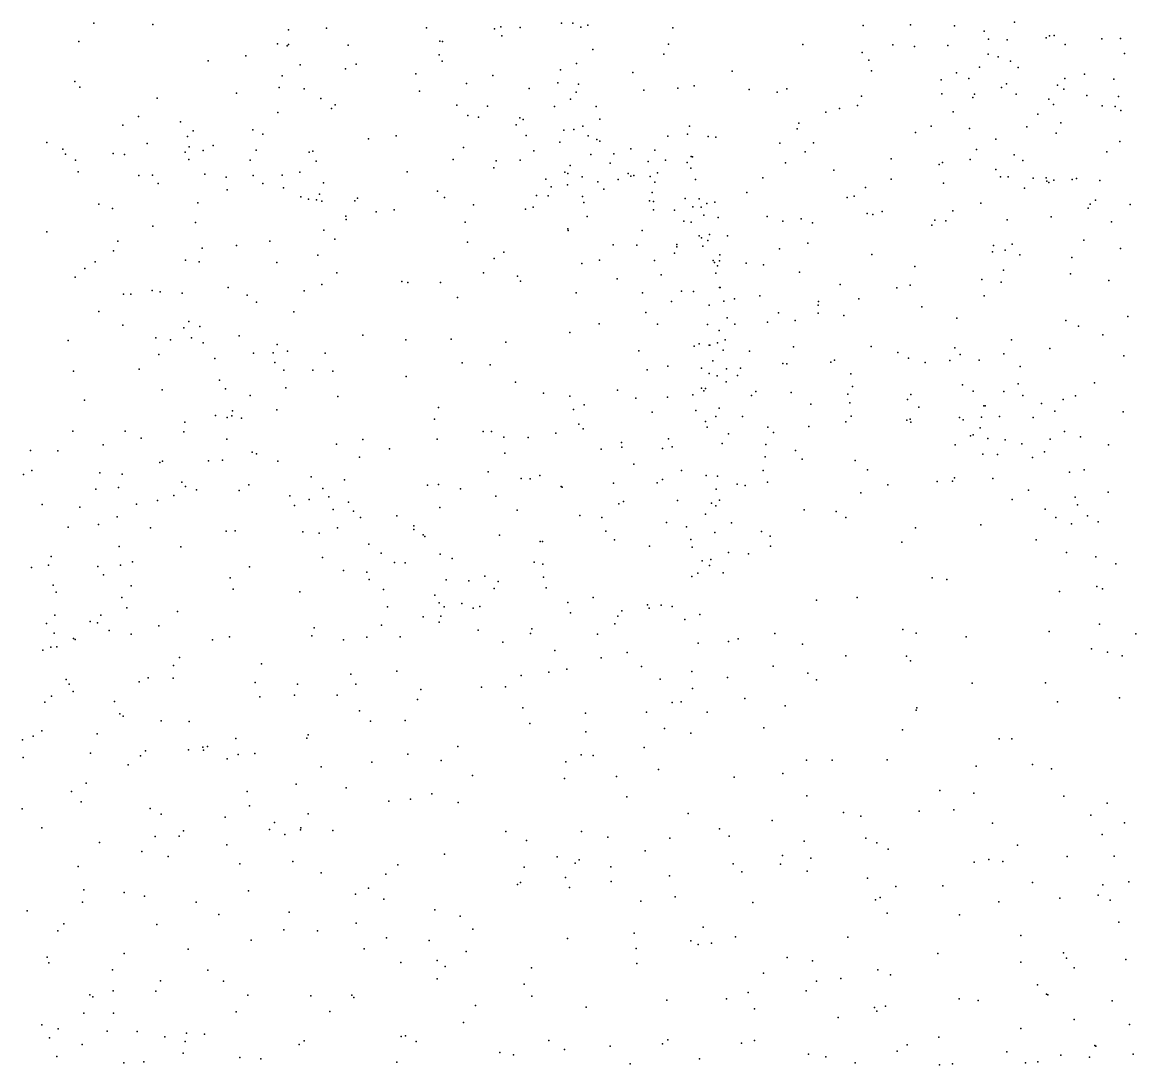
# Model space of a CAD drawing. Header units: metres. Extents: x -25 to 25, y -27.7 to 27.8.
# Drawn here: x -14.642 to -11.817, y -5.285 to -2.64 of the extents above; entities that cross this region are included whole.
import ezdxf

# ---------------------------------------------------------------- set-up
doc = ezdxf.new("R2010")
doc.units = ezdxf.units.M

msp = doc.modelspace()

# ---------------------------------------------------------------- linework, layer by layer
for p in [(-14.4597, -2.6423, 12.6787), (-14.31, -2.6458, -3.0697), (-13.8694, -2.6552, 14.1116), (-13.6158, -2.6545, -4.0723), (-13.427, -2.6523, -1.7212), (-13.3784, -2.6537, -3.0277), (-13.2735, -2.6426, 9.8226), (-13.2446, -2.6428, -1.8144), (-13.2244, -2.6529, -2.8815), (-13.2065, -2.6474, 8.5231), (-12.9907, -2.6548, 8.5307), (-12.508, -2.6488, 15.0706), (-12.3883, -2.647, 9.2243), (-12.2761, -2.6497, -5.4737), (-12.1242, -2.6404, 5.0027), (-13.966, -2.6594, -2.4135), (-13.4436, -2.6571, 15.1659), (-13.4252, -2.6752, -4.9451), (-12.2015, -2.6632, 4.2092), (-12.1904, -2.683, 3.9843), (-12.0437, -2.6795, 15.3823), (-12.0354, -2.6745, 5.4906), (-12.0238, -2.6736, 3.8954), (-11.9023, -2.6823, 15.673), (-11.8553, -2.6815, 4.1465), (-14.498, -2.6894, -3.215), (-13.9942, -2.6955, 14.4703), (-13.9695, -2.7001, 14.6801), (-13.9658, -2.6972, -2.2612), (-13.8147, -2.6987, -1.8591), (-13.5825, -2.6882, -3.9065), (-13.5755, -2.6888, -4.6975), (-13.1937, -2.7095, -5.113), (-13.0018, -2.696, -5.2312), (-12.6615, -2.6965, 9.8235), (-12.4329, -2.6979, 8.6877), (-12.3777, -2.7018, 8.9045), (-12.2929, -2.6991, -6.792), (-12.1425, -2.6852, 15.1634), (-11.9955, -2.6968, -7.3451), (-14.1696, -2.7381, 12.6993), (-14.0743, -2.7254, -2.6174), (-13.5837, -2.7229, -1.6338), (-13.5765, -2.7389, -4.4895), (-13.0137, -2.7212, 9.9689), (-12.511, -2.7173, 9.684), (-12.4939, -2.7368, 9.4398), (-12.1913, -2.7214, 4.5909), (-12.1657, -2.7283, 4.822), (-12.1341, -2.7392, -5.5114), (-11.8447, -2.7193, -7.424), (-13.9361, -2.748, 13.0635), (-13.8218, -2.7585, 13.9187), (-13.7945, -2.747, 13.652), (-13.2763, -2.7614, 8.9094), (-13.2354, -2.7453, 9.1571), (-13.0927, -2.7682, 8.5907), (-12.8404, -2.7643, -5.158), (-12.4866, -2.7637, -5.1832), (-12.2131, -2.7539, -6.9228), (-12.1145, -2.7553, 3.7264), (-14.5085, -2.7911, 12.4945), (-13.9819, -2.7764, -1.9839), (-13.6428, -2.7714, 15.1978), (-13.5146, -2.7954, -4.2694), (-13.448, -2.7758, 15.2658), (-13.2831, -2.7938, 9.8515), (-12.3098, -2.7868, 3.9329), (-12.271, -2.7689, 4.3619), (-12.2397, -2.7831, -6.6279), (-11.9965, -2.7832, 15.5901), (-11.9467, -2.7722, 3.7195), (-11.8725, -2.7849, 3.9647), (-14.4955, -2.8054, -3.1135), (-14.0977, -2.8205, -2.3732), (-13.9894, -2.8061, 12.7871), (-13.9261, -2.8096, 14.0545), (-13.6338, -2.8148, -1.516), (-13.3551, -2.8085, -1.5557), (-13.2359, -2.818, 10.0265), (-13.2301, -2.7978, 9.4544), (-13.0646, -2.8128, -1.8809), (-12.9785, -2.8078, -5.0647), (-12.937, -2.8013, 15.2165), (-12.7977, -2.8113, 9.9503), (-12.7266, -2.8178, 8.6424), (-12.7018, -2.8093, 15.1469), (-12.3085, -2.8218, 15.0902), (-12.2253, -2.8232, -6.4049), (-12.1569, -2.8057, 15.2596), (-12.1447, -2.797, -5.698), (-12.12, -2.823, 5.1984), (-12.0154, -2.8001, -7.1719), (-11.9993, -2.8098, 5.8184), (-14.2992, -2.8331, 12.5177), (-13.8842, -2.8341, 13.2092), (-13.8475, -2.8498, -1.6147), (-13.539, -2.8507, -3.5109), (-13.2507, -2.8358, 8.7068), (-12.5222, -2.8512, 8.8354), (-12.5124, -2.8277, 9.0559), (-12.2301, -2.831, -6.1837), (-12.0368, -2.8355, -5.3189), (-12.0252, -2.849, 3.1953), (-11.9406, -2.826, 2.9646), (-11.9014, -2.8525, 15.9733), (-11.8605, -2.8284, 3.2297), (-14.3462, -2.8798, -2.8859), (-13.9933, -2.869, -1.7606), (-13.8566, -2.8592, 15.091), (-13.5111, -2.8768, -3.3483), (-13.4844, -2.8811, -3.8099), (-13.4608, -2.8536, -4.1075), (-13.2913, -2.8542, -4.7632), (-13.1856, -2.8538, 15.3168), (-12.6026, -2.8689, 9.6722), (-12.5684, -2.8596, 9.2149), (-12.2798, -2.8673, 3.69), (-12.0652, -2.8732, 3.3579), (-11.8691, -2.8544, -7.2399), (-11.8545, -2.8646, 3.3885), (-14.3865, -2.9014, 12.3387), (-14.2397, -2.893, -2.692), (-13.3885, -2.9003, -4.3052), (-13.3794, -2.8826, -3.1016), (-13.3709, -2.8874, -4.52), (-13.2197, -2.904, 8.8699), (-13.176, -2.8863, 9.2498), (-12.9491, -2.9037, -2.1242), (-12.6713, -2.8967, -5.0302), (-12.3356, -2.9038, 4.5488), (-12.0926, -2.9061, -6.7617), (-12.0064, -2.8958, -5.5127), (-14.2219, -2.93, -2.0171), (-14.2083, -2.9161, -2.1959), (-14.0566, -2.9133, 14.8107), (-14.0314, -2.9239, 12.5082), (-13.7628, -2.9358, 15.2256), (-13.6931, -2.9285, -1.3186), (-13.3631, -2.9276, -1.3059), (-13.2675, -2.914, -2.983), (-13.2418, -2.9128, 9.6433), (-13.2059, -2.9285, 11.101), (-13.0039, -2.9293, -2.7417), (-12.9542, -2.9246, -2.4803), (-12.9011, -2.9302, -4.8993), (-12.882, -2.9317, 8.694), (-12.6755, -2.9104, 8.7565), (-12.3753, -2.9204, -5.0545), (-12.2386, -2.9097, 3.5224), (-12.1714, -2.937, 3.0151), (-12.0182, -2.9218, -6.9028), (-14.5789, -2.9452, 11.8364), (-14.5382, -2.9623, -3.0201), (-14.3245, -2.9484, 11.4039), (-14.2183, -2.9564, 12.2891), (-14.1823, -2.9658, -1.8001), (-14.1573, -2.9528, 14.432), (-14.0485, -2.9653, 11.352), (-13.5219, -2.958, -1.1803), (-13.278, -2.9448, 9.8192), (-13.1842, -2.938, 9.0255), (-13.1761, -2.9424, 10.9443), (-13.0974, -2.9616, -4.7205), (-13.0363, -2.9652, 8.7289), (-12.7194, -2.9475, 9.9245), (-12.6337, -2.9459, 8.992), (-12.2206, -2.9635, 3.1981), (-11.8571, -2.9428, 16.2331), (-14.532, -2.9748, 11.6828), (-14.5065, -2.9899, 11.5259), (-14.4112, -2.9736, 11.7877), (-14.3818, -2.9761, 12.016), (-14.2286, -2.9703, -2.4298), (-14.2187, -2.9889, 11.7343), (-14.0631, -2.9902, 12.3193), (-13.9134, -2.9696, 12.8769), (-13.904, -2.9678, 13.1283), (-13.8961, -2.993, 11.4118), (-13.5486, -2.9886, 11.1271), (-13.4392, -2.9917, 11.2913), (-13.378, -2.9907, -3.9111), (-13.3435, -2.9662, 10.9464), (-13.1989, -2.9758, 10.2653), (-13.141, -2.9742, -1.5895), (-13.0535, -2.9933, 11.1052), (-13.01, -2.9899, -1.8184), (-12.9442, -2.9809, 10.1795), (-12.9411, -2.9821, -2.2852), (-12.6549, -2.9694, 15.1721), (-12.4372, -2.9869, 4.2897), (-12.2363, -2.9887, 4.818), (-12.1252, -2.9766, -6.1476), (-12.1027, -2.9913, 5.3637), (-11.8903, -2.9692, 2.8008), (-14.4993, -3.0196, 11.3749), (-13.9375, -3.0206, 11.56), (-13.6649, -3.0202, -1.1267), (-13.4455, -3.0097, -1.0058), (-13.2649, -3.0204, -1.0612), (-13.2513, -3.0038, 15.3901), (-13.1501, -2.998, 11.2449), (-12.9544, -2.9964, -1.9648), (-12.9454, -3.0102, -4.76), (-12.7052, -2.997, 9.4249), (-12.5828, -3.0158, -4.9391), (-12.3155, -3.0016, 15.1722), (-12.307, -2.9963, 3.3668), (-12.1716, -3.014, 4.9991), (-14.3457, -3.0293, -2.0039), (-14.3107, -3.028, 11.2013), (-14.2968, -3.0495, -2.2457), (-14.1785, -3.0262, 12.03), (-14.1243, -3.0336, -1.5908), (-14.0558, -3.0289, 14.0987), (-14.0315, -3.0492, 12.1641), (-13.9824, -3.0285, -1.444), (-13.8776, -3.0478, 11.1216), (-13.3128, -3.0384, -0.8272), (-13.2571, -3.0238, 9.9979), (-13.2212, -3.0329, -4.2744), (-13.1811, -3.0449, 10.519), (-13.1296, -3.0391, 10.6785), (-13.1044, -3.0239, 9.3048), (-13.0978, -3.0311, -2.9172), (-13.0901, -3.0293, 8.8744), (-13.0487, -3.0317, 10.8188), (-13.0366, -3.0465, -0.6941), (-13.0299, -3.0227, 15.341), (-12.9335, -3.0396, -2.5911), (-12.7625, -3.0349, 9.0096), (-12.4372, -3.0381, 3.5362), (-12.3039, -3.0483, 2.9374), (-12.1599, -3.0329, 2.8031), (-12.1403, -3.0323, 5.8268), (-12.077, -3.0359, -5.0892), (-12.0439, -3.0354, -5.9835), (-12.0425, -3.0435, 15.8021), (-12.0368, -3.0467, -6.3355), (-12.0241, -3.0412, 6.0032), (-11.9779, -3.0394, -6.653), (-11.9667, -3.037, -5.7094), (-11.9076, -3.0416, -6.8475), (-14.1215, -3.0659, 14.7797), (-13.9784, -3.0606, 13.9627), (-13.8877, -3.0762, -1.2447), (-13.5879, -3.0691, 15.3638), (-13.2994, -3.0576, 10.642), (-13.2581, -3.0526, 11.3657), (-13.1664, -3.0636, -1.2877), (-13.0436, -3.0727, 10.4387), (-12.8036, -3.0724, 9.2593), (-12.5018, -3.0599, 3.9933), (-12.0992, -3.0617, 15.6476), (-14.4471, -3.1019, -1.9122), (-14.196, -3.0982, 11.0943), (-13.9348, -3.0834, 11.8579), (-13.9154, -3.0891, 12.3323), (-13.8953, -3.0908, 12.5541), (-13.8813, -3.0944, 13.408), (-13.7981, -3.0933, 15.2418), (-13.7913, -3.0871, 11.6875), (-13.57, -3.0848, -0.9282), (-13.4969, -3.1038, 11.5533), (-13.3367, -3.0799, 10.4726), (-13.3071, -3.0804, 10.1909), (-13.2201, -3.0827, -3.0879), (-13.2166, -3.0981, -4.0319), (-13.05, -3.0933, -4.4243), (-13.0404, -3.0953, 9.134), (-12.9598, -3.0878, 8.8009), (-12.9241, -3.0884, -2.405), (-12.9047, -3.1003, 8.9582), (-12.8843, -3.0971, 10.9756), (-12.5486, -3.0851, 3.777), (-12.5309, -3.0819, 15.1539), (-12.2096, -3.0993, 15.4496), (-11.9326, -3.1022, -5.1575), (-11.9188, -3.0917, 16.2369), (-11.8306, -3.1026, -5.5265), (-14.413, -3.1125, -1.7603), (-13.8204, -3.1324, 12.0114), (-13.7433, -3.1214, -1.015), (-13.6983, -3.1166, 10.8764), (-13.3644, -3.1146, -3.6276), (-13.3451, -3.1097, -3.3329), (-13.2083, -3.1332, 9.7246), (-13.0402, -3.1159, -0.915), (-12.9864, -3.1174, -0.4997), (-12.9406, -3.1088, 10.6909), (-12.9194, -3.1098, -2.7508), (-12.9121, -3.13, -2.2185), (-12.7518, -3.1333, 9.8196), (-12.4979, -3.1255, 4.2353), (-12.4839, -3.1284, 2.8087), (-12.4599, -3.1207, 4.4029), (-12.2804, -3.1185, 15.2922), (-12.0311, -3.1343, 15.9808), (-11.9371, -3.1123, -5.8495), (-14.3102, -3.1575, -2.5719), (-14.2021, -3.1488, 14.5771), (-13.8198, -3.1412, 12.1852), (-13.5182, -3.1472, 10.6137), (-12.9627, -3.1447, -1.736), (-12.9441, -3.1479, -0.7903), (-12.8763, -3.1359, 11.1509), (-12.7118, -3.1452, 3.1152), (-12.6652, -3.1395, 3.2946), (-12.6366, -3.1497, -4.7697), (-12.3342, -3.1553, 4.7519), (-12.3259, -3.1429, -4.9288), (-12.2984, -3.1443, 2.7077), (-12.1431, -3.1419, 5.6624), (-11.878, -3.1465, -6.5243), (-14.5793, -3.1725, 11.1607), (-13.8761, -3.1682, 13.6708), (-13.8481, -3.1911, 10.8946), (-13.2576, -3.1647, 11.495), (-13.2562, -3.1685, -3.7608), (-13.0691, -3.169, -1.2134), (-12.9243, -3.1826, 9.4109), (-12.9179, -3.1871, 10.4651), (-12.8978, -3.1792, -4.4612), (-12.8523, -3.1823, -0.6101), (-14.4104, -3.22, 11.0374), (-14.3991, -3.1961, -2.1023), (-14.1851, -3.2133, 14.2452), (-14.0982, -3.2064, 14.8933), (-14.013, -3.1956, 15.0351), (-13.512, -3.1985, -0.7862), (-13.1421, -3.2055, -0.5387), (-13.0827, -3.206, 15.3969), (-12.9807, -3.2105, -1.5479), (-12.9805, -3.2039, 11.3298), (-12.9151, -3.2085, -2.8915), (-12.9023, -3.1943, -2.5451), (-12.7206, -3.2152, 15.2345), (-12.6486, -3.2008, 3.4479), (-12.1772, -3.207, 15.5977), (-12.1479, -3.2184, 5.9059), (-12.1298, -3.2033, 5.4124), (-11.9482, -3.1933, 6.0632), (-11.8555, -3.2145, -6.0631), (-14.4567, -3.2481, -1.9692), (-14.227, -3.2442, -1.51), (-14.1926, -3.2479, 10.9627), (-13.8914, -3.2311, 12.7663), (-13.4439, -3.2394, 11.6674), (-13.4199, -3.2234, 15.4227), (-13.1768, -3.2437, 9.8995), (-13.0374, -3.2447, -4.0052), (-12.9866, -3.2266, -1.0377), (-12.8886, -3.2451, -1.9829), (-12.8724, -3.2457, -0.4445), (-12.8719, -3.2304, 9.6526), (-12.4857, -3.2296, 15.1908), (-12.1799, -3.2232, 2.6061), (-12.1109, -3.2309, 15.7649), (-11.9783, -3.2376, 16.2654), (-14.4825, -3.2651, -1.7471), (-13.9957, -3.2501, -1.2485), (-13.8433, -3.2765, 12.5784), (-13.4714, -3.2759, 10.5243), (-13.2222, -3.2522, -3.4343), (-12.8857, -3.2502, 10.2017), (-12.8776, -3.2581, 9.8608), (-12.805, -3.2518, 10.9795), (-12.7613, -3.256, 2.8713), (-12.67, -3.2747, 2.7336), (-12.3773, -3.2603, 2.555), (-12.1523, -3.269, 5.1917), (-14.5074, -3.2871, -2.9952), (-13.6783, -3.2978, 12.0061), (-13.663, -3.3005, 10.6938), (-13.5805, -3.3006, 15.379), (-13.3847, -3.285, 10.3935), (-13.3778, -3.2974, -0.7165), (-13.1322, -3.2916, 10.0871), (-13.0207, -3.2811, 9.6591), (-12.8816, -3.2769, -4.3199), (-12.2068, -3.2931, 5.0303), (-12.1582, -3.2995, 5.6951), (-11.9824, -3.279, -5.1405), (-11.8847, -3.2959, 16.5081), (-14.385, -3.3299, -2.8775), (-14.3664, -3.3305, -1.6338), (-14.3117, -3.3207, -2.1416), (-14.2914, -3.3244, -2.7231), (-14.2359, -3.3278, 14.4947), (-14.1195, -3.313, -1.4001), (-14.0706, -3.333, 14.0008), (-13.9266, -3.3215, 13.5442), (-13.8819, -3.3054, 15.1763), (-13.2364, -3.3265, 10.2695), (-13.068, -3.327, -3.5774), (-12.9691, -3.3223, 10.0503), (-12.9388, -3.3238, -1.3165), (-12.8729, -3.3132, -0.895), (-12.8709, -3.3133, 10.5916), (-12.5667, -3.3059, -4.7939), (-12.423, -3.3145, -4.8882), (-12.3891, -3.3072, 4.6273), (-14.0474, -3.3503, 10.8986), (-13.5369, -3.3391, 11.8178), (-12.9947, -3.3491, -3.3226), (-12.8987, -3.3584, -1.4631), (-12.8614, -3.3482, -1.769), (-12.8343, -3.3424, 15.3087), (-12.7705, -3.3345, -0.7071), (-12.6224, -3.3585, 2.471), (-12.6211, -3.3493, 15.2137), (-12.5191, -3.3417, 4.0617), (-12.2008, -3.3342, -5.0422), (-14.4476, -3.3745, 10.9578), (-13.9528, -3.375, 13.6989), (-13.0592, -3.3766, 10.3274), (-12.7233, -3.378, 3.3907), (-12.6226, -3.3787, 3.6075), (-12.5574, -3.3847, 2.2577), (-12.3596, -3.362, 2.3034), (-11.8369, -3.3867, 6.0901), (-14.3866, -3.4093, -1.9221), (-14.2318, -3.4158, -1.5915), (-14.2189, -3.3998, -2.2654), (-14.1909, -3.4122, 14.7959), (-13.1783, -3.4052, 11.5354), (-13.0296, -3.4068, 11.4432), (-12.9029, -3.407, -2.7102), (-12.8533, -3.3904, -3.0175), (-12.8336, -3.4068, 10.7442), (-12.7504, -3.4016, -0.5246), (-12.6804, -3.3967, -4.6382), (-12.2708, -3.3909, 15.5613), (-11.9943, -3.3975, 16.3849), (-11.9615, -3.4117, 2.5299), (-14.3026, -3.4414, 14.3827), (-14.2657, -3.4461, -2.0626), (-14.2119, -3.4413, 10.9249), (-14.0908, -3.4361, 14.9521), (-13.7771, -3.4346, 12.2984), (-13.6684, -3.4461, 12.082), (-13.5532, -3.4447, -0.815), (-13.252, -3.4273, 10.4294), (-12.8738, -3.4225, -1.6259), (-12.8579, -3.4463, -1.1119), (-11.9, -3.4333, 16.5769), (-14.5254, -3.448, -3.0925), (-14.1822, -3.4536, 14.0478), (-13.9945, -3.4576, 13.2734), (-13.4148, -3.4523, 11.7366), (-13.077, -3.4744, 10.5578), (-12.9371, -3.4624, -2.8767), (-12.9245, -3.4567, -3.7541), (-12.8991, -3.4596, 11.2968), (-12.8969, -3.4598, 2.7916), (-12.8778, -3.4538, -1.9162), (-12.8631, -3.472, -1.2932), (-12.6847, -3.4635, 2.1964), (-12.4877, -3.4629, 3.8912), (-12.2753, -3.4666, 2.1783), (-12.1316, -3.4464, 5.528), (-12.0344, -3.468, 6.0204), (-14.2954, -3.4832, 14.186), (-14.1533, -3.4931, -2.526), (-14.0552, -3.4803, -1.4675), (-14.0046, -3.4795, 13.0701), (-13.9685, -3.4753, 15.0982), (-13.8732, -3.48, -1.1399), (-12.8891, -3.4998, 3.0064), (-12.7962, -3.4747, -4.4049), (-12.5806, -3.4975, 3.511), (-12.4202, -3.4783, 4.1347), (-12.3934, -3.4925, 15.5712), (-12.2882, -3.4988, 4.842), (-12.2616, -3.4836, 15.8097), (-12.2134, -3.4976, 5.0109), (-12.1512, -3.4816, 5.1816), (-11.8468, -3.4867, 2.6912), (-14.5116, -3.5257, 10.9429), (-14.3452, -3.5203, 10.9382), (-14.0007, -3.5037, 13.5462), (-13.9775, -3.5231, 12.662), (-13.9047, -3.5231, 12.5057), (-13.8532, -3.5258, 15.1903), (-13.5258, -3.5043, 11.8785), (-13.4546, -3.5096, 10.5998), (-13.0564, -3.522, -2.696), (-13.0033, -3.5126, -2.4563), (-12.9184, -3.518, 15.5416), (-12.8545, -3.5199, -4.2339), (-12.819, -3.5178, 2.3787), (-12.7122, -3.5059, 15.4088), (-12.7021, -3.5068, 3.3001), (-12.5903, -3.5032, 2.0268), (-12.351, -3.5038, 4.6461), (-12.1101, -3.5136, 2.2884), (-14.1414, -3.5489, 13.8779), (-13.6679, -3.5393, 10.6883), (-13.3904, -3.5535, 15.4186), (-12.8991, -3.5319, -0.4443), (-12.8788, -3.5379, -1.7528), (-12.8558, -3.5528, 10.9522), (-12.8273, -3.5367, 2.2098), (-12.5391, -3.5323, -4.8815), (-12.1152, -3.5576, 16.1866), (-11.9215, -3.5555, -5.2739), (-14.2869, -3.5727, 14.7706), (-14.1259, -3.5707, -2.2475), (-13.9728, -3.5682, 10.8371), (-13.3188, -3.5813, 10.6304), (-13.131, -3.5739, -0.555), (-12.9404, -3.5855, 2.6684), (-12.9186, -3.5692, 15.7559), (-12.9121, -3.5759, 11.3991), (-12.9085, -3.5693, 2.5136), (-12.7913, -3.5871, 15.8767), (-12.7805, -3.5773, 3.1171), (-12.6911, -3.5797, -4.7217), (-12.5468, -3.5842, 3.3046), (-12.5352, -3.5646, 15.6507), (-12.3869, -3.585, 3.8696), (-12.2561, -3.5603, -5.1089), (-12.2287, -3.5764, 16.0229), (-12.1516, -3.5771, 2.1413), (-12.1034, -3.5872, 5.331), (-14.4834, -3.599, -3.1516), (-14.0631, -3.5877, 13.7105), (-13.8406, -3.5896, 12.3688), (-13.2526, -3.5889, -0.6493), (-13.2159, -3.611, 15.6694), (-13.0847, -3.5943, 15.8131), (-13.0048, -3.5915, -2.2057), (-12.6408, -3.6091, 3.0517), (-12.5421, -3.6056, 15.852), (-12.3953, -3.5978, 3.1928), (-12.2022, -3.6136, 2.9653), (-12.1986, -3.6133, 3.3139), (-12.056, -3.6078, 3.1239), (-12.0006, -3.5974, 2.5622), (-11.9695, -3.5886, 2.7231), (-14.1513, -3.6381, -1.9616), (-14.122, -3.6428, -2.6682), (-14.11, -3.6389, 12.8476), (-14.1078, -3.626, -1.7144), (-13.9959, -3.6238, -1.5563), (-13.5853, -3.6176, -0.8374), (-13.243, -3.6232, -2.6376), (-13.0431, -3.6294, 11.5132), (-12.933, -3.6251, -1.8772), (-12.8819, -3.6409, -4.0964), (-12.8736, -3.6196, -1.6019), (-12.8145, -3.641, -4.414), (-12.5388, -3.6401, 2.9157), (-12.3666, -3.6173, 2.9686), (-12.2635, -3.6435, 4.0786), (-12.2075, -3.6422, 4.9459), (-12.1625, -3.641, 3.5159), (-12.0766, -3.6433, 2.4225), (-12.0215, -3.6268, 3.3067), (-11.8488, -3.629, 16.7793), (-14.2292, -3.6549, 14.9471), (-14.0851, -3.6447, -2.3919), (-13.5955, -3.6475, 15.3441), (-13.2295, -3.6602, 11.6532), (-13.2188, -3.6721, -2.3365), (-12.9077, -3.6534, -3.5231), (-12.904, -3.6676, -3.7678), (-12.75, -3.6678, -0.8924), (-12.6456, -3.6658, 16.0632), (-12.5525, -3.6539, 1.9233), (-12.397, -3.6503, 15.9899), (-12.389, -3.6476, -5.0527), (-12.3869, -3.6547, 2.7895), (-12.2548, -3.6493, 3.7278), (-12.211, -3.6696, 3.883), (-14.513, -3.6775, 14.29), (-14.3803, -3.6779, 10.9618), (-14.3402, -3.6957, -3.0638), (-14.2314, -3.6794, -2.9517), (-14.1223, -3.6981, 13.1161), (-13.7778, -3.6987, 12.1993), (-13.5889, -3.698, 12.0028), (-13.4722, -3.679, 11.8624), (-13.4507, -3.6791, -0.7776), (-13.4194, -3.6935, 10.7195), (-13.358, -3.6937, 15.6867), (-13.2875, -3.6827, 15.9918), (-13.0018, -3.6977, 2.2894), (-12.8497, -3.6848, 16.1934), (-12.7354, -3.6812, 1.9552), (-12.2354, -3.6893, 4.7882), (-12.2293, -3.6874, 2.6044), (-12.1922, -3.6963, 2.2891), (-12.1478, -3.7002, -5.2339), (-12.034, -3.6983, 5.4323), (-11.997, -3.6784, 5.8886), (-11.9565, -3.6926, 16.6268), (-14.6202, -3.7273, -3.4036), (-14.5513, -3.7281, 14.6001), (-14.4365, -3.7126, 14.7997), (-13.8444, -3.7109, 10.8345), (-13.7096, -3.7224, -1.0168), (-13.173, -3.7234, 16.2401), (-13.121, -3.7066, -2.1472), (-13.1201, -3.7185, -3.1884), (-13.0169, -3.7217, -0.4878), (-12.9923, -3.7175, 2.5964), (-12.8661, -3.7091, 11.1827), (-12.7554, -3.7117, -0.6525), (-12.6795, -3.727, -4.7698), (-12.2751, -3.7127, 16.1778), (-12.1057, -3.7098, 5.1249), (-11.8853, -3.7122, 3.6309), (-14.2856, -3.754, 12.6794), (-14.1694, -3.7529, 12.4777), (-14.1337, -3.7515, 10.9532), (-14.0579, -3.7314, -1.8696), (-14.0471, -3.7356, -2.2726), (-13.9928, -3.7538, 12.3639), (-13.7862, -3.7437, -1.2333), (-13.4174, -3.7334, -2.5875), (-12.7571, -3.7429, -4.6068), (-12.6629, -3.7487, 16.2328), (-12.5283, -3.752, 2.6577), (-12.2046, -3.7363, 4.5362), (-12.1675, -3.7375, 16.2998), (-12.0786, -3.7447, 4.0294), (-12.0477, -3.7306, 16.4882), (-14.6172, -3.7773, 14.4292), (-14.4446, -3.7837, 13.9272), (-14.2924, -3.7578, 13.7884), (-13.4594, -3.7814, -2.8264), (-13.0903, -3.7612, 11.6082), (-12.9691, -3.7774, 2.0216), (-12.7619, -3.7774, 2.6983), (-12.497, -3.7758, -4.9947), (-11.9849, -3.7815, 5.6705), (-11.9474, -3.7764, 3.8509), (-14.6386, -3.7877, 4.988), (-14.3879, -3.7873, -3.2806), (-14.2366, -3.8072, -3.1752), (-13.9085, -3.7939, -1.6208), (-13.8243, -3.8012, -1.4117), (-13.5858, -3.8136, 15.4147), (-13.3755, -3.7983, 16.1665), (-13.353, -3.7992, -0.7023), (-13.3282, -3.7901, 10.8501), (-13.1415, -3.81, -0.5661), (-13.0309, -3.809, -3.3705), (-13.017, -3.8004, 11.0621), (-12.9063, -3.7906, -1.4989), (-12.8778, -3.7921, -4.2429), (-12.8275, -3.8127, -1.2851), (-12.7508, -3.8071, -0.9689), (-12.3202, -3.8052, 2.112), (-12.2815, -3.8045, 2.3644), (-12.2767, -3.7966, -5.1815), (-12.1792, -3.7981, 4.6804), (-14.4551, -3.825, 11.0377), (-14.3974, -3.8212, -3.5161), (-14.2572, -3.8414, -3.6103), (-14.2272, -3.8182, 13.6078), (-14.1997, -3.8268, 13.2102), (-14.0914, -3.8285, -3.45), (-14.067, -3.8144, -2.6874), (-13.8788, -3.8232, 15.2536), (-13.6136, -3.815, 10.814), (-13.5297, -3.8244, 15.572), (-13.274, -3.8181, 16.3252), (-13.2716, -3.8196, 11.7378), (-12.8814, -3.8252, 16.4114), (-12.8075, -3.8157, 11.4084), (-12.5141, -3.8347, 2.0871), (-12.4458, -3.8144, 2.4802), (-12.0883, -3.8273, -5.3169), (-11.8862, -3.8324, -5.4128), (-14.5912, -3.8641, -3.7392), (-14.3521, -3.8635, 12.5567), (-14.2981, -3.8542, 15.1311), (-13.9629, -3.8422, -2.0398), (-13.9509, -3.8665, -3.0503), (-13.9139, -3.8514, -1.7654), (-13.8638, -3.8445, 12.2251), (-13.8135, -3.858, 10.9187), (-13.4398, -3.8431, -3.0524), (-13.1283, -3.8619, -1.9075), (-13.1158, -3.8564, 2.2618), (-12.979, -3.8536, -1.6363), (-12.8931, -3.8605, 11.533), (-12.8818, -3.8673, -0.5704), (-12.8725, -3.8531, 11.2409), (-12.1303, -3.851, 4.9216), (-11.9699, -3.8453, 16.6471), (-11.9646, -3.8644, 5.4114), (-14.4953, -3.8709, 4.9278), (-14.4006, -3.8954, 12.7925), (-13.8531, -3.8764, -3.447), (-13.8009, -3.8805, -3.2059), (-13.7831, -3.8968, 15.3626), (-13.6916, -3.8923, -1.0462), (-13.5819, -3.8716, 12.0236), (-13.3858, -3.8782, -2.2549), (-13.2268, -3.8916, -3.2723), (-13.1709, -3.8967, 11.0223), (-12.9079, -3.8881, -4.0159), (-12.6577, -3.8775, -4.823), (-12.5768, -3.8815, 2.2606), (-12.5525, -3.897, 16.3527), (-12.0467, -3.8757, 5.0722), (-12.0192, -3.8972, 4.3761), (-11.9386, -3.8931, 5.8251), (-14.525, -3.9214, -3.8661), (-14.448, -3.9144, 15.1034), (-14.316, -3.9228, 13.0723), (-13.8421, -3.9231, -2.9455), (-13.6482, -3.9179, -0.8986), (-13.0073, -3.9097, 2.5194), (-12.9565, -3.9204, -3.5802), (-12.8423, -3.9106, -4.3917), (-12.3757, -3.9228, 16.3172), (-12.2097, -3.9155, -5.2641), (-11.9795, -3.9134, 5.2409), (-11.9118, -3.9076, 4.2077), (-14.1243, -3.9312, 15.2895), (-14.1013, -3.9307, -3.8077), (-13.93, -3.9334, -2.8195), (-13.8884, -3.9368, -2.1694), (-13.6482, -3.9273, -2.8602), (-13.6242, -3.9408, -2.7053), (-13.6201, -3.9455, 15.8792), (-13.4307, -3.9414, -0.7206), (-13.1612, -3.9318, 16.516), (-13.139, -3.9534, 2.4316), (-12.9454, -3.953, -1.4491), (-12.8841, -3.9353, 2.1349), (-12.7664, -3.9326, -4.5977), (-12.7443, -3.9441, 2.4089), (-12.0695, -3.9532, 4.6782), (-14.3958, -3.9705, 12.4367), (-14.239, -3.9717, 12.2958), (-13.7625, -3.9648, 12.1372), (-13.3278, -3.9582, -2.0897), (-13.322, -3.9582, 11.836), (-13.0502, -3.9698, -0.5545), (-12.9416, -3.9725, -3.7288), (-12.7434, -3.9694, 11.4392), (-12.4099, -3.9596, -5.1081), (-14.5685, -3.9961, 13.8273), (-14.3616, -4.0096, -3.9835), (-13.8795, -3.9982, -2.591), (-13.731, -3.9872, 15.5069), (-13.6974, -4.0113, -3.5829), (-13.5815, -3.9901, 16.1761), (-13.5508, -4.001, -3.3644), (-13.3426, -4.01, 16.5035), (-12.9163, -4.0067, 2.2931), (-12.8949, -4.0032, 16.5871), (-12.8497, -3.9861, -1.1895), (-12.7986, -3.9888, -0.9622), (-11.992, -3.9855, 4.529), (-11.9178, -3.9965, 5.6838), (-14.6184, -4.0241, -4.0039), (-14.5751, -4.0179, 11.1556), (-14.4496, -4.0216, 12.9635), (-14.3921, -4.0182, 5.1325), (-14.0646, -4.0223, 11.1313), (-13.8267, -4.0311, -3.8138), (-13.7673, -4.036, -2.0061), (-13.6702, -4.0117, -1.3023), (-13.321, -4.0152, -0.6315), (-12.9275, -4.0382, -3.9599), (-12.8982, -4.0188, -4.1589), (-12.8633, -4.0371, -0.8229), (-11.8675, -4.0148, 4.3445), (-14.4358, -4.0421, 13.5922), (-14.1137, -4.0499, 12.1932), (-13.7614, -4.0544, -2.2998), (-13.5657, -4.0552, -2.2621), (-13.5089, -4.0574, 16.3979), (-13.4677, -4.0458, 11.9557), (-13.4341, -4.0591, 10.996), (-13.3192, -4.0482, -3.336), (-12.9429, -4.0465, 11.2494), (-12.3331, -4.0503, 16.3927), (-12.2957, -4.0539, -5.2378), (-14.5631, -4.0689, 5.243), (-14.5555, -4.0866, 15.3809), (-14.3656, -4.0705, 13.202), (-14.1065, -4.0787, -4.0707), (-13.937, -4.0854, 15.524), (-13.7251, -4.0792, 15.8371), (-13.5949, -4.0939, -1.483), (-13.4441, -4.0769, -2.0623), (-13.312, -4.0752, -1.9519), (-12.0104, -4.0849, 4.7844), (-11.915, -4.0718, 5.4341), (-11.9013, -4.0781, 16.7244), (-14.3892, -4.1003, 13.3631), (-13.7145, -4.1237, -3.8679), (-13.5841, -4.1132, 12.0386), (-13.5713, -4.1233, 11.0364), (-13.526, -4.1151, -1.2657), (-13.4803, -4.1227, -3.4969), (-13.2574, -4.1127, 16.6228), (-13.193, -4.1, -3.4182), (-13.0556, -4.1185, -1.374), (-13.0208, -4.1194, 16.6674), (-12.9923, -4.1231, -0.9803), (-12.6267, -4.1063, 11.6122), (-12.5236, -4.1, -5.0313), (-14.5589, -4.1451, 15.5727), (-14.4421, -4.1444, -4.1504), (-14.3764, -4.1265, 4.9329), (-14.2475, -4.1352, 15.4927), (-13.6244, -4.1492, -2.0089), (-13.5793, -4.1475, -1.7939), (-13.4976, -4.1268, -0.8983), (-13.2507, -4.1391, -1.7767), (-13.1309, -4.1476, -1.5249), (-13.1206, -4.1339, -0.735), (-13.0507, -4.127, -3.5755), (-12.9222, -4.1431, 11.6949), (-14.5797, -4.1663, 13.5141), (-14.4695, -4.1607, 12.3962), (-14.4507, -4.1646, 5.3096), (-14.2948, -4.1722, 5.228), (-13.9006, -4.1771, 11.1601), (-13.7302, -4.1704, 16.1391), (-13.5836, -4.1626, -3.7696), (-13.3486, -4.1796, -0.9622), (-13.1382, -4.1664, -0.9332), (-12.9609, -4.156, -3.8456), (-11.9086, -4.1677, 4.5963), (-14.5606, -4.19, 12.5455), (-14.5115, -4.2039, 13.0818), (-14.507, -4.2065, 13.343), (-14.421, -4.1836, 11.3481), (-14.3648, -4.1931, 12.2717), (-14.1588, -4.2076, 12.1551), (-14.116, -4.1999, -4.2076), (-13.9071, -4.1971, -4.1338), (-13.8266, -4.2071, 15.8221), (-13.7671, -4.2005, 12.0876), (-13.6827, -4.1998, 16.31), (-13.4851, -4.183, -1.6081), (-13.3521, -4.1912, -1.309), (-13.1821, -4.1926, -1.1146), (-12.8249, -4.2051, -4.5657), (-12.732, -4.1916, -4.7867), (-12.4077, -4.1813, 11.5851), (-12.3733, -4.1907, -5.2093), (-12.2465, -4.1994, 16.4754), (-12.0359, -4.1861, 16.5675), (-11.8166, -4.1918, -5.6063), (-14.5893, -4.2334, 11.5233), (-14.5692, -4.2258, 12.9376), (-14.5537, -4.2255, 4.8254), (-13.4227, -4.2132, 16.6124), (-13.2902, -4.2343, -1.5779), (-12.9267, -4.216, -4.1669), (-12.85, -4.2117, 16.6945), (-12.6621, -4.2181, 11.3548), (-11.9289, -4.2305, 5.0834), (-14.2426, -4.2519, 5.0821), (-13.1732, -4.2529, 11.1618), (-13.1068, -4.2396, 16.7226), (-12.5523, -4.2483, 16.5648), (-12.3979, -4.2489, 16.5022), (-12.3878, -4.2603, 11.385), (-11.8878, -4.2385, 5.2723), (-11.8507, -4.2481, 5.5336), (-14.2582, -4.2726, 15.623), (-14.0344, -4.2678, 11.2664), (-13.6913, -4.2868, -4.1283), (-13.3059, -4.2892, 11.904), (-13.2599, -4.2814, -3.5727), (-13.0703, -4.2754, -3.7213), (-12.9426, -4.2875, -4.4002), (-12.7366, -4.2742, -4.9364), (-12.6482, -4.2922, 11.6931), (-14.5303, -4.3081, -4.2752), (-14.5224, -4.32, 15.7204), (-14.3448, -4.3139, 11.4579), (-14.3223, -4.3035, 4.915), (-14.2584, -4.3045, 5.3321), (-14.0504, -4.3152, 15.7223), (-13.9436, -4.3196, 12.0744), (-13.8081, -4.2944, 16.0833), (-13.7955, -4.3196, 11.1867), (-13.3754, -4.2975, -3.7451), (-13.0233, -4.3071, -4.0471), (-12.852, -4.3033, -4.7948), (-12.6261, -4.309, -5.064), (-12.2318, -4.317, 11.4368), (-12.0458, -4.3166, -5.5089), (-14.5124, -4.3387, 12.3485), (-13.9509, -4.3481, 15.8414), (-13.8424, -4.3476, -4.3088), (-13.6302, -4.3335, 16.4747), (-13.476, -4.327, 11.9428), (-13.4151, -4.3268, -3.9302), (-12.9407, -4.3309, 11.2722), (-14.584, -4.3654, 5.5182), (-14.5677, -4.3506, 11.7533), (-14.4073, -4.3641, 12.2306), (-14.039, -4.3522, -4.3589), (-13.6384, -4.3586, 11.1507), (-12.9929, -4.366, -4.5858), (-12.9695, -4.3649, 11.7934), (-12.8087, -4.356, 11.7389), (-12.7064, -4.3746, 11.3194), (-12.0149, -4.3643, 16.5721), (-11.858, -4.3544, 4.9742), (-14.3937, -4.3953, 5.4858), (-14.3854, -4.4011, 11.6749), (-13.7862, -4.3876, 12.0105), (-13.3712, -4.3802, -4.0741), (-13.2124, -4.393, -3.985), (-13.058, -4.3908, -4.3916), (-12.9037, -4.3909, -4.9484), (-12.3738, -4.3854, -5.2908), (-12.3721, -4.38, 11.7288), (-14.2891, -4.4128, 12.1322), (-14.2181, -4.4143, 11.4988), (-13.7584, -4.4138, 16.3574), (-13.6698, -4.4117, -4.2965), (-13.3542, -4.4193, 16.7146), (-13.0123, -4.4321, -4.8466), (-12.7599, -4.4308, -5.1468), (-14.6409, -4.461, 12.0314), (-14.6141, -4.4518, 12.2982), (-14.592, -4.438, -4.3484), (-14.4513, -4.4462, -4.413), (-14.0994, -4.4579, 5.2011), (-13.9198, -4.457, 11.9758), (-13.9164, -4.4482, 11.3171), (-13.2114, -4.4405, -4.1833), (-12.9453, -4.4443, 16.7568), (-12.4087, -4.436, 11.3203), (-12.1633, -4.4587, -5.4738), (-12.1311, -4.4588, 11.3543), (-14.3286, -4.489, 11.8374), (-14.2194, -4.486, 5.4832), (-14.1838, -4.48, 4.948), (-14.1815, -4.4872, 15.8218), (-14.1713, -4.4776, 11.9483), (-13.5362, -4.4779, 11.1711), (-13.0633, -4.4809, 11.8352), (-14.639, -4.506, 5.6822), (-14.468, -4.4951, 15.8255), (-14.3413, -4.5017, 4.8578), (-14.1218, -4.5092, 11.7607), (-14.0934, -4.4982, 5.3725), (-14.0517, -4.4956, 11.4584), (-13.7545, -4.5177, -4.4721), (-13.6633, -4.4975, 11.8733), (-13.5791, -4.5139, -4.4014), (-13.2628, -4.5165, -4.4487), (-13.2233, -4.4994, 16.7594), (-13.1929, -4.501, 11.1594), (-12.6515, -4.5127, 16.6781), (-12.5866, -4.513, -5.2784), (-12.4473, -4.5118, 16.5847), (-14.3732, -4.5243, 5.6105), (-13.8833, -4.5294, 11.7835), (-13.0274, -4.5366, -5.0801), (-12.7121, -4.5463, 11.2745), (-12.2215, -4.5278, 11.8045), (-12.0786, -4.5238, 16.5436), (-12.0299, -4.5349, 11.7371), (-14.4791, -4.5711, 5.7154), (-13.9466, -4.5738, 11.606), (-13.4993, -4.5512, 16.6832), (-13.2659, -4.5589, -4.6418), (-13.1335, -4.554, -4.9069), (-12.8356, -4.556, 16.7402), (-14.5166, -4.5922, -4.4935), (-14.0708, -4.5924, 5.5338), (-13.8195, -4.5828, 16.3826), (-13.6023, -4.5984, 11.3295), (-12.6513, -4.6031, 0.6129), (-12.3139, -4.5899, 11.2994), (-12.2277, -4.5965, 16.5419), (-11.9989, -4.6037, -5.7465), (-14.4917, -4.6187, 4.8141), (-14.0648, -4.6281, 4.9858), (-13.7112, -4.617, 11.5533), (-13.6567, -4.6114, 16.5961), (-13.5354, -4.6203, -4.5435), (-13.1076, -4.6059, 16.7817), (-11.8894, -4.6219, 11.7205), (-14.6415, -4.6365, 5.8741), (-14.3166, -4.6351, -4.6038), (-14.2892, -4.65, 15.9044), (-14.1266, -4.6569, -4.6476), (-13.9159, -4.6487, -4.6316), (-12.9522, -4.6483, 0.6525), (-12.5582, -4.6456, 11.7912), (-12.5141, -4.6544, 0.7173), (-12.3659, -4.6418, -5.4194), (-12.2778, -4.6383, 0.6718), (-11.9301, -4.6518, 11.4277), (-14.5919, -4.6842, 16.1031), (-14.014, -4.6887, 5.6538), (-14.002, -4.6711, 16.1934), (-13.935, -4.6845, 5.5045), (-12.8723, -4.6867, 11.2069), (-12.7389, -4.666, 11.7809), (-12.1797, -4.6727, 11.8653), (-11.8447, -4.6715, 16.7033), (-14.3047, -4.706, 5.8042), (-14.2438, -4.7051, 16.05), (-14.2323, -4.6918, 4.8371), (-13.975, -4.7014, 16.3882), (-13.9359, -4.6898, 5.2425), (-13.8536, -4.6913, 16.4988), (-13.4143, -4.6938, 11.5809), (-13.3624, -4.7168, -4.7298), (-13.2231, -4.6935, 11.7363), (-13.156, -4.708, 11.2421), (-12.999, -4.7102, -5.3034), (-12.8483, -4.7052, 0.5489), (-12.5014, -4.7104, 16.649), (-11.9019, -4.7015, 11.8564), (-14.4454, -4.7212, -4.6367), (-14.3379, -4.7441, 16.1714), (-14.1228, -4.7276, 16.2986), (-13.0609, -4.743, 0.4708), (-12.658, -4.7183, 0.758), (-12.4735, -4.7226, 0.5613), (-12.4446, -4.7381, 11.2722), (-12.1162, -4.7286, -5.6201), (-14.271, -4.757, -4.7169), (-13.9549, -4.7695, 16.595), (-13.5701, -4.7509, -4.6737), (-13.2844, -4.7576, 11.4049), (-13.2384, -4.7736, 11.576), (-13.2286, -4.7654, 0.5759), (-12.7127, -4.7543, 0.4866), (-12.6406, -4.7609, -5.4388), (-12.2265, -4.7717, 16.5987), (-12.1892, -4.7647, 0.5913), (-12.1536, -4.7696, 11.3358), (-11.9905, -4.7571, 0.7877), (-11.871, -4.7563, 0.6432), (-14.4998, -4.7821, 16.2886), (-14.0897, -4.776, 5.8096), (-13.8832, -4.7985, 5.1131), (-13.719, -4.8018, -4.7175), (-13.6883, -4.7778, 16.6873), (-13.3682, -4.7844, 0.6698), (-13.1483, -4.7831, 16.8103), (-12.8377, -4.7756, 16.7555), (-12.8156, -4.7962, 11.7271), (-12.7181, -4.7765, 11.1954), (-12.6506, -4.7942, 16.7147), (-13.3854, -4.8283, -4.8358), (-13.3775, -4.8231, 16.8068), (-13.2635, -4.8105, -5.0724), (-13.1478, -4.8208, 11.3605), (-12.9998, -4.8065, 0.8443), (-12.4972, -4.8121, 0.8197), (-12.0784, -4.8227, -5.7453), (-11.9003, -4.8289, -5.9788), (-11.8343, -4.8213, 11.7394), (-14.4851, -4.8413, 6.1523), (-14.3828, -4.8486, 16.5519), (-14.3317, -4.8575, 4.7657), (-14.0677, -4.8441, 4.844), (-13.7961, -4.8528, 5.295), (-13.7631, -4.837, 5.5145), (-13.253, -4.8354, 0.4379), (-12.4249, -4.8336, 11.7759), (-12.306, -4.8315, -5.5194), (-11.9123, -4.855, 16.653), (-14.4884, -4.8733, 4.7935), (-14.2006, -4.873, 16.7003), (-13.7245, -4.8655, 5.6717), (-13.072, -4.8705, 11.5622), (-12.985, -4.8593, 0.402), (-12.7882, -4.8737, 0.8803), (-12.4768, -4.8667, 0.4618), (-12.4654, -4.8614, 16.6775), (-12.1642, -4.872, 11.866), (-12.0092, -4.8627, 11.9083), (-11.8813, -4.8681, 11.5352), (-14.6291, -4.895, 16.7734), (-14.1427, -4.9039, -4.8309), (-13.9641, -4.8985, -4.8219), (-13.595, -4.8927, 0.6309), (-13.5308, -4.9088, 16.8477), (-12.4476, -4.9005, 11.2466), (-12.2641, -4.9047, 11.3135), (-14.5358, -4.9275, 6.4212), (-14.2998, -4.9294, 16.8208), (-13.9782, -4.9433, 5.8852), (-13.7948, -4.9261, 5.8333), (-13.4984, -4.9412, -4.8438), (-12.9139, -4.936, 11.594), (-11.8593, -4.9237, 11.868), (-14.5516, -4.9459, 16.9182), (-14.061, -4.9696, 16.9243), (-13.8927, -4.9456, 4.9282), (-13.7172, -4.9636, 16.9085), (-13.6092, -4.9706, 5.6223), (-13.2585, -4.965, 0.9517), (-13.0887, -4.9518, 16.889), (-12.945, -4.9707, -5.4604), (-12.8316, -4.9609, 11.1934), (-12.5469, -4.9621, -5.5235), (-12.108, -4.9571, 0.545), (-14.2209, -4.9922, 4.7155), (-13.7739, -4.9913, 5.102), (-13.5151, -4.9982, 0.5501), (-13.0842, -4.9904, 0.9797), (-12.9263, -4.9806, 11.3408), (-12.8927, -4.9772, 0.4541), (-14.5782, -5.0129, 17.3607), (-14.5739, -5.0271, 4.7743), (-14.3828, -5.003, 17.0465), (-13.6808, -5.0259, 5.3006), (-13.5888, -5.0211, 5.787), (-12.7013, -5.013, 0.4988), (-12.6364, -5.0214, 0.9269), (-12.3187, -5.0035, -5.5479), (-12.1078, -5.0249, -5.7399), (-11.9999, -5.0011, 11.4657), (-11.9926, -5.0147, -5.8904), (-11.8418, -5.018, 11.6736), (-14.4122, -5.0447, 6.4306), (-14.1711, -5.0458, 17.0356), (-13.5683, -5.0362, 0.8516), (-13.3494, -5.0393, -5.0533), (-13.0827, -5.0285, 0.4561), (-12.7613, -5.0534, -5.5346), (-12.4713, -5.0445, 11.6317), (-11.9731, -5.0396, 16.6742), (-14.2911, -5.0728, 6.2478), (-14.1311, -5.0733, 6.0674), (-13.589, -5.0673, 17.0044), (-13.3682, -5.0813, 17.0074), (-12.6265, -5.0731, 11.5489), (-12.5647, -5.0665, 6.2007), (-12.4388, -5.0569, 0.4925), (-12.0655, -5.0823, 0.9746), (-14.4705, -5.1082, 6.7112), (-14.4112, -5.0977, 17.4744), (-14.3029, -5.099, 17.2304), (-14.0691, -5.1093, -4.9143), (-13.9094, -5.1102, 4.7415), (-13.8052, -5.109, 5.8735), (-13.3485, -5.1111, 0.4898), (-12.7999, -5.1025, 11.3357), (-12.6523, -5.098, 16.9079), (-12.043, -5.1062, 0.567), (-12.04, -5.1082, 11.8319), (-14.4628, -5.1131, 17.6455), (-13.8007, -5.1147, 4.8681), (-13.4916, -5.1347, 5.5718), (-13.2107, -5.1394, 1.1094), (-13.0065, -5.1219, 1.0806), (-12.8546, -5.1186, 0.5263), (-12.4791, -5.14, -5.5514), (-12.4513, -5.1371, 11.2475), (-12.2646, -5.1181, 11.6638), (-12.216, -5.1223, 0.991), (-11.8767, -5.1234, 1.0428), (-14.485, -5.1549, 4.699), (-14.4104, -5.1542, -4.907), (-14.0986, -5.151, 17.1858), (-13.8612, -5.15, 17.1129), (-12.7838, -5.1439, 6.2369), (-12.5718, -5.1658, 6.3341), (-12.4735, -5.1491, 1.0007), (-14.5918, -5.1844, 8.8212), (-14.5506, -5.1941, 8.6329), (-13.5217, -5.1784, 17.0902), (-12.1081, -5.1937, 11.4813), (-11.973, -5.171, -5.8995), (-11.8322, -5.1831, 0.647), (-14.5722, -5.2171, 9.1787), (-14.4265, -5.2001, 9.021), (-14.3503, -5.2009, 6.6323), (-14.2798, -5.2146, 8.6696), (-14.2248, -5.2052, 4.6106), (-14.1789, -5.208, 17.5956), (-13.9267, -5.2249, 4.6249), (-13.6802, -5.2137, -4.8844), (-13.669, -5.2117, 0.7016), (-13.3058, -5.2242, 17.1457), (-13.004, -5.2224, -5.4585), (-12.7842, -5.2243, 17.0813), (-12.3163, -5.2155, 6.2204), (-14.4897, -5.2337, 8.41), (-14.228, -5.2263, 8.8796), (-13.9388, -5.234, 5.9611), (-13.6425, -5.2261, 5.1195), (-13.2662, -5.2465, -5.1923), (-13.1504, -5.2386, 17.1696), (-13.0169, -5.232, 0.5504), (-12.8172, -5.2309, -5.5284), (-12.4218, -5.2506, 6.0129), (-12.3964, -5.2347, 0.5579), (-12.1437, -5.2527, -5.6889), (-11.9204, -5.2363, 11.8479), (-11.9175, -5.2387, 16.6926), (-14.5542, -5.2648, 6.9542), (-14.3839, -5.2809, 17.9414), (-14.3334, -5.2777, 6.8175), (-14.2331, -5.2558, 8.4047), (-14.0897, -5.267, 8.9518), (-14.0362, -5.2702, 8.5358), (-13.6913, -5.2787, 5.8681), (-13.4299, -5.2546, 0.5127), (-13.3953, -5.26, 5.8388), (-12.9234, -5.2707, 6.1255), (-12.6468, -5.2583, 11.3752), (-12.6028, -5.265, 5.9861), (-12.5286, -5.2807, 1.1076), (-12.0963, -5.2806, 16.7397), (-12.0652, -5.2782, 11.6917), (-12.0062, -5.2612, 0.6337), (-11.9335, -5.266, 11.5798), (-11.8232, -5.2582, 1.1636), (-13.099, -5.2835, 1.1953), (-12.3145, -5.2854, 1.1145), (-12.2812, -5.2827, 16.847)]:
    msp.add_point(p)

doc.saveas('drawing.dxf')
